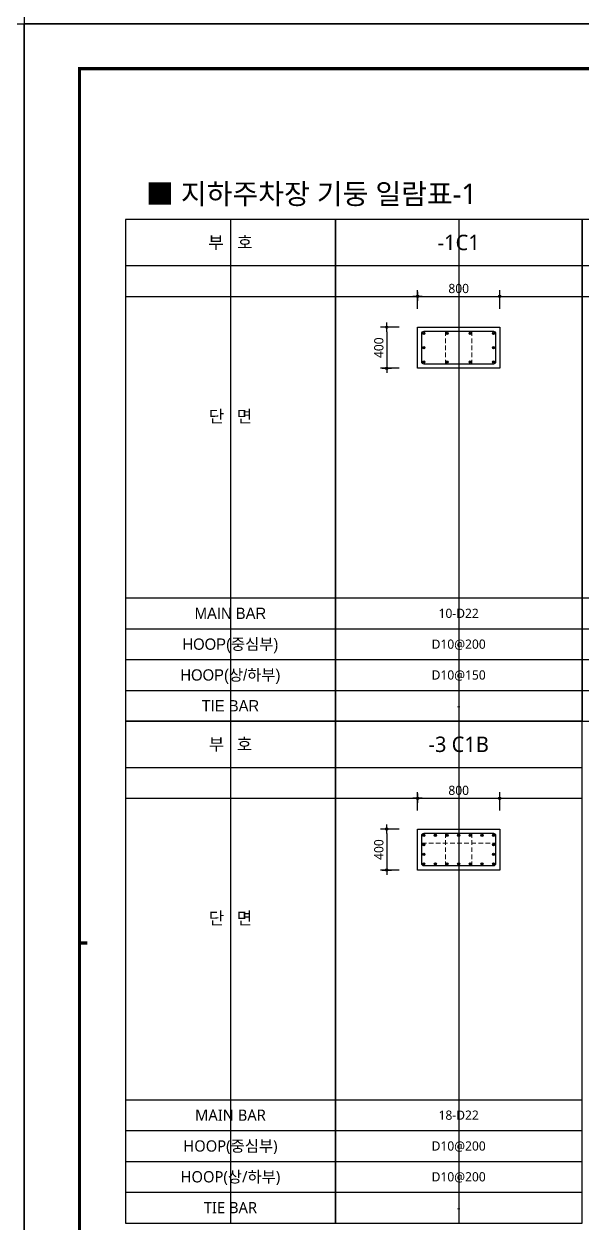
# Model space of a CAD drawing. Header units: millimetres. Extents: x 0 to 252030, y -124740 to 196020.
# Drawn here: x 25230 to 30660, y 166526 to 178200 of the extents above; entities that cross this region are included whole.
import ezdxf
from ezdxf.enums import TextEntityAlignment as Align

# ---------------------------------------------------------------- set-up
doc = ezdxf.new("R2010")
doc.units = ezdxf.units.MM
doc.header["$LTSCALE"] = 30
doc.linetypes.add('HID', pattern=[2.3, 1.5, -0.8])
doc.layers.get('DEFPOINTS').update_dxf_attribs({"color": 142})
for name, color, linetype in [('0-SEC1', 3, 'Continuous'), ('CON', 2, 'Continuous'), ('DIM', 7, 'Continuous'), ('S-철근', 3, 'Continuous'), ('SHEET', 7, 'Continuous'), ('TEXT', 6, 'Continuous'), ('TXT', 3, 'Continuous'), ('XR-FORM_(도룡동)$0$Sheet', 7, 'Continuous')]:
    doc.layers.add(name, color=color, linetype=linetype)
doc.layers.add('DEFPOINT', color=151, linetype='Continuous', plot=False)
doc.layers.add('TieBar', color=7, linetype='HID', lineweight=0)
doc.styles.get("Standard").update_dxf_attribs({"font": 'malgun.ttf'})
doc.styles.add('돋움', font='Dotum.ttf')
doc.styles.add('맑은 고딕', font='malgun.ttf')
doc.dimstyles.new('30NDIM', dxfattribs={"dimscale": 50, "dimtxt": 3, "dimasz": 1.5, "dimexe": 2, "dimexo": 6, "dimgap": 1, "dimtad": 1, "dimdec": 0, "dimrnd": 0.25, "dimzin": 0, "dimdsep": 46, "dimtxsty": 'Standard', "dimblk": 'Z_DOT', "dimcen": 5, "dimclrd": 256, "dimclre": 256, "dimclrt": 3, "dimadec": 0, "dimazin": 0, "dimtm": 1e-09, "dimtfac": 1, "dimtdec": 0, "dimtix": 1, "dimtmove": 2, "dimatfit": 1, "dimldrblk": 'Z_DOT', "dimfxl": 1, "dimtolj": 1, "dimtzin": 0, "dimarcsym": 0})

# ---------------------------------------------------------------- blocks, each defined once
blk = doc.blocks.new('XR-FORM_(도룡동)$0$S')
at = {"layer": 'XR-FORM_(도룡동)$0$Sheet', "const_width": 100}
blk.add_lwpolyline([(1850, 57950), (82250, 57950), (82250, 1200), (1850, 1200)], close=True, dxfattribs=at)
at = {"layer": 'XR-FORM_(도룡동)$0$Sheet', "linetype": 'Continuous', "const_width": 100}
blk.add_lwpolyline([(2100, 29575), (1850, 29575)], dxfattribs=at)
blk = doc.blocks.new('XR-FORM_(도룡동)', base_point=(101.33, -56114.51))
at = {"layer": 'DEFPOINTS'}
blk.add_lwpolyline([(0, 0), (420, 0), (420, 297), (0, 297)], close=True, dxfattribs=at)
at = {"xscale": 0.005, "yscale": 0.005, "zscale": 0.005}
blk.add_blockref('XR-FORM_(도룡동)$0$S', (-0.25, 0), dxfattribs=at)
blk = doc.blocks.new('*U56')
at = {"layer": 'DEFPOINTS'}
for p, q in [((-1021, 4886), (-1021, 0)), ((-2043, 4136), (0, 4136))]:
    blk.add_line(p, q, dxfattribs=at)
at = {"layer": 'SHEET'}
blk.add_line((-2043, 4436), (0, 4436), dxfattribs=at)
at = {"layer": 'SHEET', "color": 6}
for p, q in [((-2043, 1200), (0, 1200)), ((-2043, 900), (0, 900)), ((-2043, 600), (0, 600)), ((-2043, 300), (0, 300))]:
    blk.add_line(p, q, dxfattribs=at)
at = {"layer": 'SHEET'}
blk.add_lwpolyline([(0, 4886), (-2043, 4886), (-2043, 0), (0, 0)], close=True, dxfattribs=at)
at = {"layer": 'TXT'}
for s, height, style, p in [('부   호', 120, '돋움', (-1021, 4661)), ('단   면', 120, '맑은 고딕', (-1021, 2968)), ('MAIN BAR', 110, '돋움', (-1021, 1050)), ('HOOP(중심부)', 110, '돋움', (-1021, 750)), ('HOOP(상/하부)', 110, '돋움', (-1021, 450)), ('TIE BAR', 110, '돋움', (-1021, 150))]:
    blk.add_text(s, height=height, dxfattribs=dict(at, style=style)).set_placement(p, align=Align.MIDDLE_CENTER)
blk = doc.blocks.new('*U60')
at = {"layer": 'DEFPOINTS'}
for p, q in [((-1021, 4886), (-1021, 0)), ((-2043, 4136), (0, 4136))]:
    blk.add_line(p, q, dxfattribs=at)
at = {"layer": 'SHEET'}
blk.add_line((-2043, 4436), (0, 4436), dxfattribs=at)
at = {"layer": 'SHEET', "color": 6}
for p, q in [((-2043, 1200), (0, 1200)), ((-2043, 900), (0, 900)), ((-2043, 600), (0, 600)), ((-2043, 300), (0, 300))]:
    blk.add_line(p, q, dxfattribs=at)
at = {"layer": 'SHEET'}
blk.add_lwpolyline([(0, 4886), (-2043, 4886), (-2043, 0), (0, 0)], close=True, dxfattribs=at)
at = {"layer": 'TXT', "style": '맑은 고딕'}
for s, height, p in [('부   호', 120, (-1021, 4661)), ('단   면', 120, (-1021, 2968)), ('MAIN BAR', 110, (-1021, 1050)), ('HOOP(중심부)', 110, (-1021, 750)), ('HOOP(상/하부)', 110, (-1021, 450)), ('TIE BAR', 110, (-1021, 150))]:
    blk.add_text(s, height=height, dxfattribs=at).set_placement(p, align=Align.MIDDLE_CENTER)
blk = doc.blocks.new('*U58')
at = {"layer": 'DEFPOINTS'}
for p, q in [((-1200, 4886), (-1200, 0)), ((-2400, 4136), (0, 4136))]:
    blk.add_line(p, q, dxfattribs=at)
at = {"layer": 'SHEET'}
blk.add_line((-2400, 4436), (0, 4436), dxfattribs=at)
at = {"layer": 'SHEET', "color": 6}
for p, q in [((-2400, 1200), (0, 1200)), ((-2400, 900), (0, 900)), ((-2400, 600), (0, 600)), ((-2400, 300), (0, 300))]:
    blk.add_line(p, q, dxfattribs=at)
at = {"layer": 'SHEET'}
blk.add_lwpolyline([(0, 4886), (-2400, 4886), (-2400, 0), (0, 0)], close=True, dxfattribs=at)
blk = doc.blocks.new('Z_DOT')
at = {"layer": 'DIM', "color": 0}
for p, q in [((-1, 0), (1, 0)), ((0, -1), (0, 1))]:
    blk.add_line(p, q, dxfattribs=at)
for radius in [0.25, 0.125]:
    blk.add_circle((0, 0), radius, dxfattribs=at)
blk = doc.blocks.new('*D61')
at = {"layer": 'DEFPOINTS', "color": 0, "transparency": 16777216}
for p in [(29860, 175548), (29060, 175248), (29860, 175248)]:
    blk.add_point(p, dxfattribs=at)
at = {"layer": 'DIM', "lineweight": -2, "transparency": 16777216}
for p, q in [((29060, 175428), (29060, 175608)), ((29860, 175428), (29860, 175608)), ((29105, 175548), (29815, 175548))]:
    blk.add_line(p, q, dxfattribs=at)
at = {"layer": 'DIM', "lineweight": -2, "transparency": 16777216, "xscale": 45, "yscale": 45, "zscale": 45, "rotation": 180}
blk.add_blockref('Z_DOT', (29060, 175548), dxfattribs=at)
at = {"layer": 'DIM', "lineweight": -2, "transparency": 16777216, "xscale": 45, "yscale": 45, "zscale": 45}
blk.add_blockref('Z_DOT', (29860, 175548), dxfattribs=at)
at = {"layer": 'DIM', "color": 3, "transparency": 16777216, "insert": (29460, 175624), "char_height": 90, "attachment_point": 5}
blk.add_mtext('\\A1;800', dxfattribs=at)
blk = doc.blocks.new('*D62')
at = {"layer": 'DEFPOINTS', "color": 0, "transparency": 16777216}
for p in [(29060, 175248), (28760, 174848), (29060, 174848)]:
    blk.add_point(p, dxfattribs=at)
at = {"layer": 'DIM', "lineweight": -2, "transparency": 16777216}
for p, q in [((28880, 175248), (28700, 175248)), ((28760, 175203), (28760, 174893)), ((28880, 174848), (28700, 174848))]:
    blk.add_line(p, q, dxfattribs=at)
at = {"layer": 'DIM', "lineweight": -2, "transparency": 16777216, "xscale": 45, "yscale": 45, "zscale": 45}
for p, rotation in [((28760, 175248), 90), ((28760, 174848), 270)]:
    blk.add_blockref('Z_DOT', p, dxfattribs=dict(at, rotation=rotation))
at = {"layer": 'DIM', "color": 3, "transparency": 16777216, "insert": (28683, 175048), "char_height": 90, "attachment_point": 5, "rotation": 90}
blk.add_mtext('\\A1;400', dxfattribs=at)
blk = doc.blocks.new('*D77')
at = {"layer": 'DEFPOINTS', "color": 0, "transparency": 16777216}
for p in [(29860, 170662), (29060, 170362), (29860, 170362)]:
    blk.add_point(p, dxfattribs=at)
at = {"layer": 'DIM', "lineweight": -2, "transparency": 16777216}
for p, q in [((29060, 170542), (29060, 170722)), ((29860, 170542), (29860, 170722)), ((29105, 170662), (29815, 170662))]:
    blk.add_line(p, q, dxfattribs=at)
at = {"layer": 'DIM', "lineweight": -2, "transparency": 16777216, "xscale": 45, "yscale": 45, "zscale": 45, "rotation": 180}
blk.add_blockref('Z_DOT', (29060, 170662), dxfattribs=at)
at = {"layer": 'DIM', "lineweight": -2, "transparency": 16777216, "xscale": 45, "yscale": 45, "zscale": 45}
blk.add_blockref('Z_DOT', (29860, 170662), dxfattribs=at)
at = {"layer": 'DIM', "color": 3, "transparency": 16777216, "insert": (29460, 170738), "char_height": 90, "attachment_point": 5}
blk.add_mtext('\\A1;800', dxfattribs=at)
blk = doc.blocks.new('*D78')
at = {"layer": 'DEFPOINTS', "color": 0, "transparency": 16777216}
for p in [(29060, 170362), (28760, 169962), (29060, 169962)]:
    blk.add_point(p, dxfattribs=at)
at = {"layer": 'DIM', "lineweight": -2, "transparency": 16777216}
for p, q in [((28880, 170362), (28700, 170362)), ((28760, 170317), (28760, 170007)), ((28880, 169962), (28700, 169962))]:
    blk.add_line(p, q, dxfattribs=at)
at = {"layer": 'DIM', "lineweight": -2, "transparency": 16777216, "xscale": 45, "yscale": 45, "zscale": 45}
for p, rotation in [((28760, 170362), 90), ((28760, 169962), 270)]:
    blk.add_blockref('Z_DOT', p, dxfattribs=dict(at, rotation=rotation))
at = {"layer": 'DIM', "color": 3, "transparency": 16777216, "insert": (28683, 170162), "char_height": 90, "attachment_point": 5, "rotation": 90}
blk.add_mtext('\\A1;400', dxfattribs=at)

msp = doc.modelspace()

# ---------------------------------------------------------------- hatches: boundary and pattern name
at = {"layer": 'S-철근'}
h = msp.add_hatch(color=256, dxfattribs=at)
edge = h.paths.add_edge_path()
edge.add_arc((29120.75002, 175187.00008), 11.1, 0, 180)
edge.add_arc((29120.75002, 175187.00008), 11.1, 180, 360)
h = msp.add_hatch(color=256, dxfattribs=at)
edge = h.paths.add_edge_path()
edge.add_arc((29346.75002, 175187.00008), 11.1, 0, 180)
edge.add_arc((29346.75002, 175187.00008), 11.1, 180, 360)
h = msp.add_hatch(color=256, dxfattribs=at)
edge = h.paths.add_edge_path()
edge.add_arc((29572.75002, 175187.00008), 11.1, 0, 180)
edge.add_arc((29572.75002, 175187.00008), 11.1, 180, 360)
h = msp.add_hatch(color=256, dxfattribs=at)
edge = h.paths.add_edge_path()
edge.add_arc((29798.75002, 175187.00008), 11.1, 0, 180)
edge.add_arc((29798.75002, 175187.00008), 11.1, 180, 360)
h = msp.add_hatch(color=256, dxfattribs=at)
edge = h.paths.add_edge_path()
edge.add_arc((29120.75002, 175048.00008), 11.1, 0, 180)
edge.add_arc((29120.75002, 175048.00008), 11.1, 180, 360)
h = msp.add_hatch(color=256, dxfattribs=at)
edge = h.paths.add_edge_path()
edge.add_arc((29798.75002, 175048.00008), 11.1, 0, 180)
edge.add_arc((29798.75002, 175048.00008), 11.1, 180, 360)
h = msp.add_hatch(color=256, dxfattribs=at)
edge = h.paths.add_edge_path()
edge.add_arc((29120.75002, 174909.00008), 11.1, 0, 180)
edge.add_arc((29120.75002, 174909.00008), 11.1, 180, 360)
h = msp.add_hatch(color=256, dxfattribs=at)
edge = h.paths.add_edge_path()
edge.add_arc((29346.75002, 174909.00008), 11.1, 0, 180)
edge.add_arc((29346.75002, 174909.00008), 11.1, 180, 360)
h = msp.add_hatch(color=256, dxfattribs=at)
edge = h.paths.add_edge_path()
edge.add_arc((29572.75002, 174909.00008), 11.1, 0, 180)
edge.add_arc((29572.75002, 174909.00008), 11.1, 180, 360)
h = msp.add_hatch(color=256, dxfattribs=at)
edge = h.paths.add_edge_path()
edge.add_arc((29798.75002, 174909.00008), 11.1, 0, 180)
edge.add_arc((29798.75002, 174909.00008), 11.1, 180, 360)
h = msp.add_hatch(color=256, dxfattribs=at)
edge = h.paths.add_edge_path()
edge.add_arc((29120.75002, 170301.00008), 11.1, 0, 180)
edge.add_arc((29120.75002, 170301.00008), 11.1, 180, 360)
h = msp.add_hatch(color=256, dxfattribs=at)
edge = h.paths.add_edge_path()
edge.add_arc((29120.75002, 170208.33341), 11.1, 0, 180)
edge.add_arc((29120.75002, 170208.33341), 11.1, 180, 360)
h = msp.add_hatch(color=256, dxfattribs=at)
edge = h.paths.add_edge_path()
edge.add_arc((29233.75002, 170301.00008), 11.1, 0, 180)
edge.add_arc((29233.75002, 170301.00008), 11.1, 180, 360)
h = msp.add_hatch(color=256, dxfattribs=at)
edge = h.paths.add_edge_path()
edge.add_arc((29346.75002, 170301.00008), 11.1, 0, 180)
edge.add_arc((29346.75002, 170301.00008), 11.1, 180, 360)
h = msp.add_hatch(color=256, dxfattribs=at)
edge = h.paths.add_edge_path()
edge.add_arc((29459.75002, 170301.00008), 11.1, 0, 180)
edge.add_arc((29459.75002, 170301.00008), 11.1, 180, 360)
h = msp.add_hatch(color=256, dxfattribs=at)
edge = h.paths.add_edge_path()
edge.add_arc((29572.75002, 170301.00008), 11.1, 0, 180)
edge.add_arc((29572.75002, 170301.00008), 11.1, 180, 360)
h = msp.add_hatch(color=256, dxfattribs=at)
edge = h.paths.add_edge_path()
edge.add_arc((29685.75002, 170301.00008), 11.1, 0, 180)
edge.add_arc((29685.75002, 170301.00008), 11.1, 180, 360)
h = msp.add_hatch(color=256, dxfattribs=at)
edge = h.paths.add_edge_path()
edge.add_arc((29798.75002, 170301.00008), 11.1, 0, 180)
edge.add_arc((29798.75002, 170301.00008), 11.1, 180, 360)
h = msp.add_hatch(color=256, dxfattribs=at)
edge = h.paths.add_edge_path()
edge.add_arc((29798.75002, 170208.33341), 11.1, 0, 180)
edge.add_arc((29798.75002, 170208.33341), 11.1, 180, 360)
h = msp.add_hatch(color=256, dxfattribs=at)
edge = h.paths.add_edge_path()
edge.add_arc((29120.75002, 170115.66675), 11.1, 0, 180)
edge.add_arc((29120.75002, 170115.66675), 11.1, 180, 360)
h = msp.add_hatch(color=256, dxfattribs=at)
edge = h.paths.add_edge_path()
edge.add_arc((29798.75002, 170115.66675), 11.1, 0, 180)
edge.add_arc((29798.75002, 170115.66675), 11.1, 180, 360)
h = msp.add_hatch(color=256, dxfattribs=at)
edge = h.paths.add_edge_path()
edge.add_arc((29120.75002, 170023.00008), 11.1, 0, 180)
edge.add_arc((29120.75002, 170023.00008), 11.1, 180, 360)
h = msp.add_hatch(color=256, dxfattribs=at)
edge = h.paths.add_edge_path()
edge.add_arc((29233.75002, 170023.00008), 11.1, 0, 180)
edge.add_arc((29233.75002, 170023.00008), 11.1, 180, 360)
h = msp.add_hatch(color=256, dxfattribs=at)
edge = h.paths.add_edge_path()
edge.add_arc((29346.75002, 170023.00008), 11.1, 0, 180)
edge.add_arc((29346.75002, 170023.00008), 11.1, 180, 360)
h = msp.add_hatch(color=256, dxfattribs=at)
edge = h.paths.add_edge_path()
edge.add_arc((29459.75002, 170023.00008), 11.1, 0, 180)
edge.add_arc((29459.75002, 170023.00008), 11.1, 180, 360)
h = msp.add_hatch(color=256, dxfattribs=at)
edge = h.paths.add_edge_path()
edge.add_arc((29572.75002, 170023.00008), 11.1, 0, 180)
edge.add_arc((29572.75002, 170023.00008), 11.1, 180, 360)
h = msp.add_hatch(color=256, dxfattribs=at)
edge = h.paths.add_edge_path()
edge.add_arc((29685.75002, 170023.00008), 11.1, 0, 180)
edge.add_arc((29685.75002, 170023.00008), 11.1, 180, 360)
h = msp.add_hatch(color=256, dxfattribs=at)
edge = h.paths.add_edge_path()
edge.add_arc((29798.75002, 170023.00008), 11.1, 0, 180)
edge.add_arc((29798.75002, 170023.00008), 11.1, 180, 360)

# ---------------------------------------------------------------- linework, layer by layer
at = {"layer": 'CON', "color": 8}
for points in [[(29059.75002, 174848.00008), (29059.75002, 175248.00008), (29859.75002, 175248.00008), (29859.75002, 174848.00008)], [(29059.75002, 169962.00008), (29059.75002, 170362.00008), (29859.75002, 170362.00008), (29859.75002, 169962.00008)]]:
    msp.add_lwpolyline(points, close=True, dxfattribs=at)
at = {"layer": 'DEFPOINT'}
msp.add_lwpolyline([(0.00014, 178199.99992), (25230.00014, 178199.99992), (25230.00014, 160379.99992), (0.00014, 160379.99992)], close=True, dxfattribs=at)
at = {"layer": 'S-철근'}
for points in [[(29122.32002, 174888.37008, -0.4142135624), (29100.12002, 174910.57008), (29100.12002, 175185.43008, -0.4142135624), (29122.32002, 175207.63008), (29797.18002, 175207.63008, -0.4142135624), (29819.38002, 175185.43008), (29819.38002, 174910.57008, -0.4142135624), (29797.18002, 174888.37008), (29122.32002, 174888.37008)], [(29122.32002, 170002.37008, -0.4142135624), (29100.12002, 170024.57008), (29100.12002, 170299.43008, -0.4142135624), (29122.32002, 170321.63008), (29797.18002, 170321.63008, -0.4142135624), (29819.38002, 170299.43008), (29819.38002, 170024.57008, -0.4142135624), (29797.18002, 170002.37008), (29122.32002, 170002.37008)]]:
    msp.add_lwpolyline(points, format="xyb", dxfattribs=at)
for centre in [(29120.75002, 175187.00008), (29346.75002, 175187.00008), (29572.75002, 175187.00008), (29798.75002, 175187.00008), (29120.75002, 175048.00008), (29798.75002, 175048.00008), (29120.75002, 174909.00008), (29346.75002, 174909.00008), (29572.75002, 174909.00008), (29798.75002, 174909.00008), (29120.75002, 170301.00008), (29120.75002, 170208.33341), (29233.75002, 170301.00008), (29346.75002, 170301.00008), (29459.75002, 170301.00008), (29572.75002, 170301.00008), (29685.75002, 170301.00008), (29798.75002, 170301.00008), (29798.75002, 170208.33341), (29120.75002, 170115.66675), (29798.75002, 170115.66675), (29120.75002, 170023.00008), (29233.75002, 170023.00008), (29346.75002, 170023.00008), (29459.75002, 170023.00008), (29572.75002, 170023.00008), (29685.75002, 170023.00008), (29798.75002, 170023.00008)]:
    msp.add_circle(centre, 11.1, dxfattribs=at)
at = {"layer": 'TieBar'}
for p, q in [((29330.88502, 175207.63008), (29330.88502, 174888.37008)), ((29588.61502, 175207.63008), (29588.61502, 174888.37008)), ((29100.12002, 170224.19841), (29819.38002, 170224.19841)), ((29330.88502, 170321.63008), (29330.88502, 170002.37008)), ((29588.61502, 170321.63008), (29588.61502, 170002.37008))]:
    msp.add_line(p, q, dxfattribs=at)

# ---------------------------------------------------------------- block references
for name, p in [('*U56', (28259.75002, 171412.00008)), ('*U58', (30659.75002, 171412.00008)), ('*U58', (33059.75002, 171412.00008)), ('*U60', (28259.75027, 166525.99992)), ('*U58', (30659.75027, 166526.00008))]:
    msp.add_blockref(name, p)
at = {"layer": '0-SEC1', "xscale": 60, "yscale": 60, "zscale": 60}
for p in [(31310.02429, -3188670.57868), (31310.02429, -3206490.57868)]:
    msp.add_blockref('XR-FORM_(도룡동)', p, dxfattribs=at)

# ---------------------------------------------------------------- texts
at = {"layer": 'TEXT', "style": '맑은 고딕'}
msp.add_text('■ 지하주차장 기둥 일람표-1', height=200, dxfattribs=at).set_placement((26416.07521, 176545.93531), align=Align.MIDDLE_LEFT)
at = {"layer": 'TXT', "color": 2, "style": '맑은 고딕'}
for s, p in [('-1C1', (29459.75002, 176073.00008)), ('-3 C1B', (29459.75002, 171187.00008))]:
    msp.add_text(s, height=150, dxfattribs=at).set_placement(p, align=Align.MIDDLE_CENTER)
at = {"layer": 'TXT', "style": '맑은 고딕'}
for s, p in [('10-D22', (29459.75002, 172462.00008)), ('D10@200', (29459.75002, 172162.00008)), ('D10@150', (29459.75002, 171862.00008)), ('-', (29459.75002, 171562.00008)), ('18-D22', (29459.75002, 167576.00008)), ('D10@200', (29459.75002, 167276.00008)), ('D10@200', (29459.75002, 166976.00008)), ('-', (29459.75002, 166676.00008))]:
    msp.add_text(s, height=90, dxfattribs=at).set_placement(p, align=Align.MIDDLE_CENTER)

# ---------------------------------------------------------------- dimensions: what is measured, and where the dimension line sits
at = {"layer": 'DIM'}
for base, p1, p2, picture, middle in [((29859.75002, 175548.00008), (29059.75002, 175248.00008), (29859.75002, 175248.00008), '*D61', (29459.75002, 175624.49804)), ((29859.75002, 170662.00008), (29059.75002, 170362.00008), (29859.75002, 170362.00008), '*D77', (29459.75002, 170738.49804))]:
    dim = msp.add_linear_dim(base=base, p1=p1, p2=p2, dimstyle='30NDIM', override={"dimscale": 30, "dimtxsty": 'Standard'}, dxfattribs=at)
    dim.commit()
    dim.dimension.update_dxf_attribs({"geometry": picture, "text_midpoint": middle})
for base, p1, p2, picture, middle in [((28759.75002, 174848.00008), (29059.75002, 175248.00008), (29059.75002, 174848.00008), '*D62', (28683.25206, 175048.00008)), ((28759.75002, 169962.00008), (29059.75002, 170362.00008), (29059.75002, 169962.00008), '*D78', (28683.25206, 170162.00008))]:
    dim = msp.add_linear_dim(base=base, p1=p1, p2=p2, angle=270, dimstyle='30NDIM', override={"dimscale": 30, "dimtxsty": 'Standard'}, dxfattribs=at)
    dim.commit()
    dim.dimension.update_dxf_attribs({"geometry": picture, "text_midpoint": middle})

doc.saveas('drawing.dxf')
